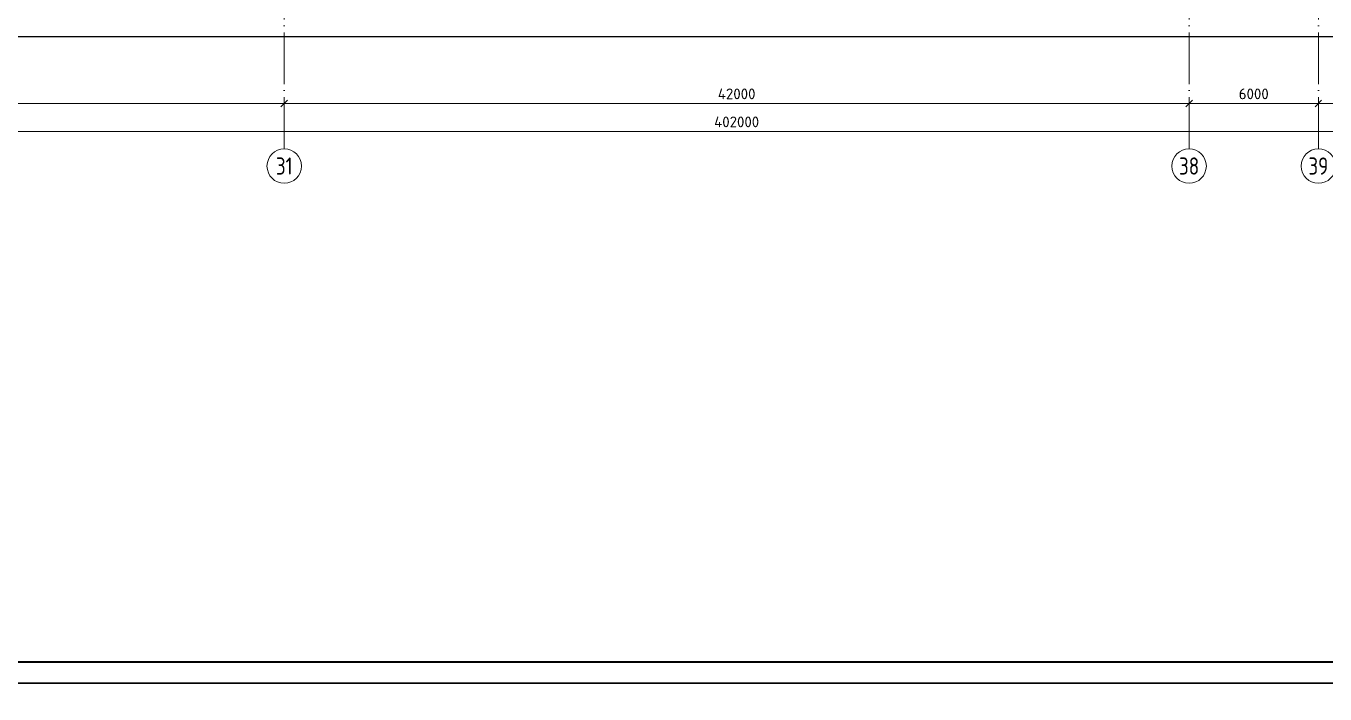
# Model space of a CAD drawing. Extents: x -50000 to 1632000, y -47600 to 308800.
# Drawn here: x 168013 to 228308, y 189500 to 220500 of the extents above; entities that cross this region are included whole.
import ezdxf
from ezdxf.enums import TextEntityAlignment as Align

# ---------------------------------------------------------------- set-up
doc = ezdxf.new("R2010")
doc.units = 0
doc.header["$MEASUREMENT"] = 0
doc.linetypes.add('ACAD_ISO04W100', pattern=[30, 24, -3, 0, -3])
doc.layers.get('Defpoints').update_dxf_attribs({"color": 6})
doc.layers.add('1', color=7, linetype='Continuous')
doc.styles.get("Standard").update_dxf_attribs({"font": 'isocpeur.ttf'})
doc.dimstyles.get("Standard").update_dxf_attribs({"dimscale": 200, "dimtxt": 2.5, "dimasz": 1.5, "dimexe": 1.5, "dimexo": 5, "dimgap": 1, "dimtad": 1, "dimtoh": 1, "dimdec": 0, "dimrnd": 10, "dimzin": 0, "dimtxsty": 'Standard', "dimblk": 'OBLIQUE', "dimcen": 1, "dimdle": 1.5, "dimclrd": 256, "dimclre": 256, "dimclrt": 256, "dimadec": 0, "dimazin": 0, "dimtfac": 1, "dimtdec": 0, "dimtix": 1, "dimtmove": 0, "dimatfit": 3, "dimldrblk": 'NONE', "dimfxl": 1, "dimtolj": 1, "dimtzin": 0, "dimlwd": 18, "dimlwe": 18, "dimarcsym": 1})

# ---------------------------------------------------------------- blocks, each defined once
blk = doc.blocks.new('_Oblique')
at = {"color": 0, "linetype": 'ByBlock', "lineweight": -2}
blk.add_line((-0.5, -0.5), (0.5, 0.5), dxfattribs=at)
blk = doc.blocks.new('*D4')
at = {"layer": '1', "linetype": 'Continuous', "lineweight": 18, "transparency": 16777216}
blk.add_line((-300, 215600), (402300, 215600), dxfattribs=at)
at = {"layer": 'Defpoints', "color": 0, "linetype": 'Continuous', "transparency": 16777216}
for p in [(0, 220000), (402000, 220000), (402000, 215600)]:
    blk.add_point(p, dxfattribs=at)
at = {"layer": '1', "linetype": 'Continuous', "lineweight": 18, "transparency": 16777216, "xscale": 300, "yscale": 300, "zscale": 300, "rotation": 180}
blk.add_blockref('_Oblique', (0, 215600), dxfattribs=at)
at = {"layer": '1', "linetype": 'Continuous', "lineweight": 18, "transparency": 16777216, "xscale": 300, "yscale": 300, "zscale": 300}
blk.add_blockref('_Oblique', (402000, 215600), dxfattribs=at)
at = {"layer": '1', "linetype": 'Continuous', "lineweight": 18, "transparency": 16777216, "insert": (201000, 216050), "char_height": 500, "attachment_point": 5}
blk.add_mtext('\\A1;402000', dxfattribs=at)
blk = doc.blocks.new('_None')
blk = doc.blocks.new('*D10')
at = {"layer": '1', "linetype": 'Continuous', "lineweight": 18, "transparency": 16777216}
blk.add_line((143700, 216900), (180300, 216900), dxfattribs=at)
at = {"layer": 'Defpoints', "color": 0, "linetype": 'Continuous', "transparency": 16777216}
for p in [(144000, 220000), (180000, 220000), (180000, 216900)]:
    blk.add_point(p, dxfattribs=at)
at = {"layer": '1', "linetype": 'Continuous', "lineweight": 18, "transparency": 16777216, "xscale": 300, "yscale": 300, "zscale": 300, "rotation": 180}
blk.add_blockref('_Oblique', (144000, 216900), dxfattribs=at)
at = {"layer": '1', "linetype": 'Continuous', "lineweight": 18, "transparency": 16777216, "xscale": 300, "yscale": 300, "zscale": 300}
blk.add_blockref('_Oblique', (180000, 216900), dxfattribs=at)
at = {"layer": '1', "linetype": 'Continuous', "lineweight": 18, "transparency": 16777216, "insert": (162000, 217350), "char_height": 500, "attachment_point": 5}
blk.add_mtext('\\A1;36000', dxfattribs=at)
blk = doc.blocks.new('*D11')
at = {"layer": '1', "linetype": 'Continuous', "lineweight": 18, "transparency": 16777216}
blk.add_line((179700, 216900), (222300, 216900), dxfattribs=at)
at = {"layer": 'Defpoints', "color": 0, "linetype": 'Continuous', "transparency": 16777216}
for p in [(180000, 220000), (222000, 220000), (222000, 216900)]:
    blk.add_point(p, dxfattribs=at)
at = {"layer": '1', "linetype": 'Continuous', "lineweight": 18, "transparency": 16777216, "xscale": 300, "yscale": 300, "zscale": 300, "rotation": 180}
blk.add_blockref('_Oblique', (180000, 216900), dxfattribs=at)
at = {"layer": '1', "linetype": 'Continuous', "lineweight": 18, "transparency": 16777216, "xscale": 300, "yscale": 300, "zscale": 300}
blk.add_blockref('_Oblique', (222000, 216900), dxfattribs=at)
at = {"layer": '1', "linetype": 'Continuous', "lineweight": 18, "transparency": 16777216, "insert": (201000, 217350), "char_height": 500, "attachment_point": 5}
blk.add_mtext('\\A1;42000', dxfattribs=at)
blk = doc.blocks.new('*D12')
at = {"layer": '1', "linetype": 'Continuous', "lineweight": 18, "transparency": 16777216}
blk.add_line((221700, 216900), (228300, 216900), dxfattribs=at)
at = {"layer": 'Defpoints', "color": 0, "linetype": 'Continuous', "transparency": 16777216}
for p in [(222000, 220000), (228000, 220000), (228000, 216900)]:
    blk.add_point(p, dxfattribs=at)
at = {"layer": '1', "linetype": 'Continuous', "lineweight": 18, "transparency": 16777216, "xscale": 300, "yscale": 300, "zscale": 300, "rotation": 180}
blk.add_blockref('_Oblique', (222000, 216900), dxfattribs=at)
at = {"layer": '1', "linetype": 'Continuous', "lineweight": 18, "transparency": 16777216, "xscale": 300, "yscale": 300, "zscale": 300}
blk.add_blockref('_Oblique', (228000, 216900), dxfattribs=at)
at = {"layer": '1', "linetype": 'Continuous', "lineweight": 18, "transparency": 16777216, "insert": (225000, 217350), "char_height": 500, "attachment_point": 5}
blk.add_mtext('\\A1;6000', dxfattribs=at)
blk = doc.blocks.new('*D13')
at = {"layer": '1', "linetype": 'Continuous', "lineweight": 18, "transparency": 16777216}
blk.add_line((227700, 216900), (252300, 216900), dxfattribs=at)
at = {"layer": 'Defpoints', "color": 0, "linetype": 'Continuous', "transparency": 16777216}
for p in [(228000, 220000), (252000, 220000), (252000, 216900)]:
    blk.add_point(p, dxfattribs=at)
at = {"layer": '1', "linetype": 'Continuous', "lineweight": 18, "transparency": 16777216, "xscale": 300, "yscale": 300, "zscale": 300, "rotation": 180}
blk.add_blockref('_Oblique', (228000, 216900), dxfattribs=at)
at = {"layer": '1', "linetype": 'Continuous', "lineweight": 18, "transparency": 16777216, "xscale": 300, "yscale": 300, "zscale": 300}
blk.add_blockref('_Oblique', (252000, 216900), dxfattribs=at)
at = {"layer": '1', "linetype": 'Continuous', "lineweight": 18, "transparency": 16777216, "insert": (240000, 217350), "char_height": 500, "attachment_point": 5}
blk.add_mtext('\\A1;24000', dxfattribs=at)

msp = doc.modelspace()

# ---------------------------------------------------------------- linework, layer by layer
at = {"layer": '1', "color": 78, "linetype": 'ACAD_ISO04W100', "lineweight": 18, "ltscale": 100}
for p, q in [((180000, 214800), (180000, 222000)), ((222000, 214800), (222000, 222000)), ((228000, 214800), (228000, 222000))]:
    msp.add_line(p, q, dxfattribs=at)
at = {"layer": '1', "linetype": 'Continuous', "lineweight": 40, "flags": 128}
msp.add_lwpolyline([(-46000, 191000), (453600, 191000), (453600, 307800), (-46000, 307800)], close=True, dxfattribs=at)
at = {"layer": '1', "linetype": 'Continuous', "lineweight": 18}
for centre in [(180000, 214000), (222000, 214000), (228000, 214000)]:
    msp.add_circle(centre, 800, dxfattribs=at)
at = {"layer": 'Defpoints'}
msp.add_line((1463800, 220000), (-50000, 220000), dxfattribs=at)
for points in [[(118200, 190000), (286400, 190000), (286400, 308800), (118200, 308800)], [(118200, 71200), (286400, 71200), (286400, 190000), (118200, 190000)]]:
    msp.add_lwpolyline(points, close=True, dxfattribs=at)

# ---------------------------------------------------------------- texts
at = {"layer": '1', "width": 0.8}
for s, p in [('31', (180000, 214000)), ('38', (222000, 214000)), ('39', (228000, 214000))]:
    msp.add_text(s, height=800, dxfattribs=at).set_placement(p, align=Align.MIDDLE_CENTER)

# ---------------------------------------------------------------- dimensions: what is measured, and where the dimension line sits
at = {"layer": '1', "linetype": 'Continuous', "lineweight": 18}
for base, p1, p2, override, picture, middle in [((402000, 215600), (0, 220000), (402000, 220000), {"dimse1": 1, "dimse2": 1, "dimsd1": 0, "dimsd2": 0}, '*D4', (201000, 216050)), ((180000, 216900), (144000, 220000), (180000, 220000), {"dimse1": 1, "dimse2": 1}, '*D10', (162000, 217350)), ((222000, 216900), (180000, 220000), (222000, 220000), {"dimse1": 1, "dimse2": 1}, '*D11', (201000, 217350)), ((228000, 216900), (222000, 220000), (228000, 220000), {"dimse1": 1, "dimse2": 1}, '*D12', (225000, 217350)), ((252000, 216900), (228000, 220000), (252000, 220000), {"dimse1": 1, "dimse2": 1}, '*D13', (240000, 217350))]:
    dim = msp.add_linear_dim(base=base, p1=p1, p2=p2, dimstyle='Standard', override=override, dxfattribs=at)
    dim.commit()
    dim.dimension.update_dxf_attribs({"geometry": picture, "text_midpoint": middle})

doc.saveas('drawing.dxf')
